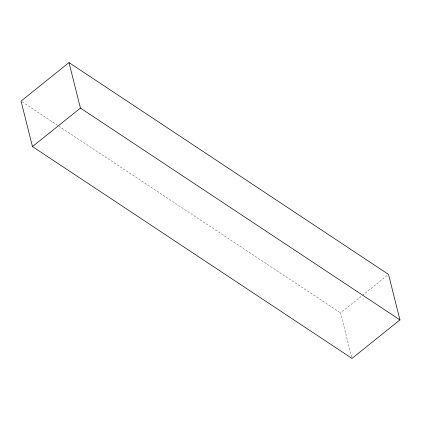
<?xml version="1.0" encoding="UTF-8"?>
<svg xmlns="http://www.w3.org/2000/svg" width="421" height="421" viewBox="0 0 421 421"><rect width="100%" height="100%" fill="white"/><g stroke="black" fill="none" stroke-linecap="round" stroke-linejoin="round"><path stroke-width="0.32" stroke-dasharray="2.1 1.58" d="M351.672 357.15L340.563 312.919L387.504 275.239M22.145 101.814L58.319 125.795M58.866 126.158L340.563 312.919"/><path stroke-width="0.63" d="M69.007 62.587L21.05 101.087L32.475 146.582L351.993 358.413L399.95 319.913L388.525 274.418L69.007 62.587L80.437 108.081L399.95 319.913M32.475 146.582L80.437 108.081"/></g></svg>
